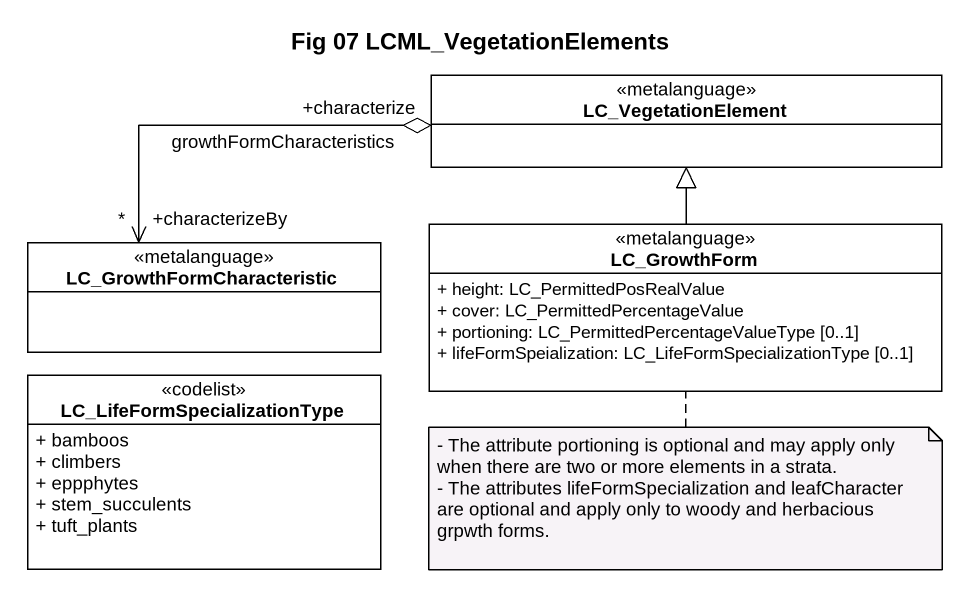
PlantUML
@startuml
title Fig 07 LCML_VegetationElements
hide circle
hide empty members
skinparam classAttributeIconSize 0
class LC_VegetationElement <<metalanguage>> #FFFFFF
class LC_GrowthForm <<metalanguage>> #FFFFFF {
  + height: LC_PermittedPosRealValue
  + cover: LC_PermittedPercentageValue
  + portioning: LC_PermittedPercentageValueType [0..1]
  + lifeFormSpeialization: LC_LifeFormSpecializationType [0..1]
}
class LC_GrowthFormCharacteristic <<metalanguage>> #FFFFFF
class "LC_LifeFormSpecializationType" as LC_LifeFormSpecializationTyp <<codelist>> #FFFFFF {
  + bamboos
  + climbers
  + eppphytes
  + stem_succulents
  + tuft_plants
}
LC_GrowthForm -up-|> LC_VegetationElement
LC_GrowthFormCharacteristic "+characterizeBy\n*" <-right-o "+characterize" LC_VegetationElement : growthFormCharacteristics
note bottom of LC_GrowthForm
  - The attribute portioning is optional and may apply only when there are two or more elements in a strata.
  - The attributes lifeFormSpecialization and leafCharacter are optional and apply only to woody and herbacious grpwth forms.
end note
@enduml
